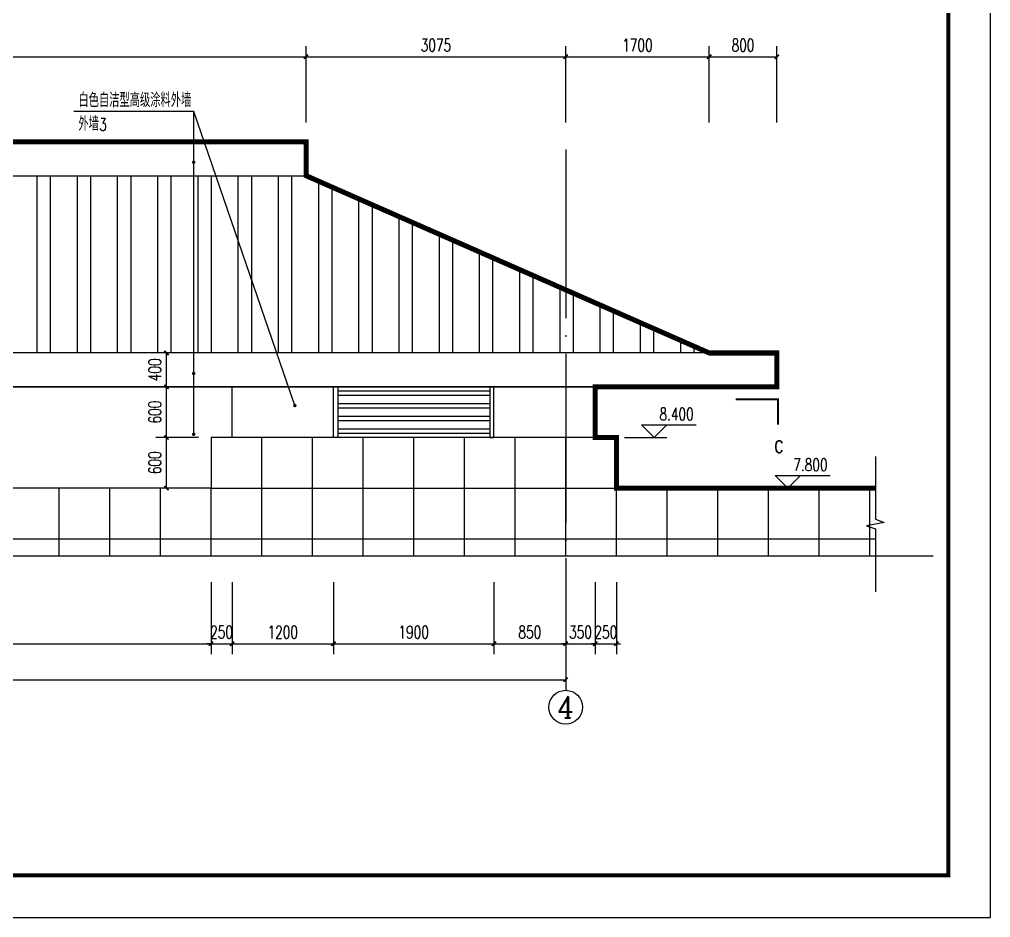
# Model space of a CAD drawing. Extents: x 63793 to 231107, y 20849 to 337643.
# Drawn here: x 172154 to 183655, y 61242 to 71879 of the extents above; entities that cross this region are included whole.
import ezdxf
from ezdxf.enums import TextEntityAlignment as Align

# ---------------------------------------------------------------- set-up
doc = ezdxf.new("R2010")
doc.units = 0
doc.header["$LTSCALE"] = 1000
doc.header["$MEASUREMENT"] = 0
doc.linetypes.add('CONTINOUS', pattern=[0])
doc.linetypes.add('DOTE', pattern=[2.42, 2, -0.2, 0.02, -0.2])
for name, color, linetype in [('AXIS', 3, 'Continuous'), ('AXIS_TEXT', 7, 'Continuous'), ('DIM_ELEV', 3, 'Continuous'), ('DIM_LEAD', 3, 'Continuous'), ('DIM_SYMB', 3, 'Continuous'), ('DOTE', 1, 'DOTE'), ('PUB_DIM', 3, 'Continuous'), ('PUB_TEXT', 7, 'Continuous'), ('PUB_TITLE', 4, 'Continuous'), ('网格', 144, 'Continuous'), ('装修线', 153, 'Continuous')]:
    doc.layers.add(name, color=color, linetype=linetype)
doc.styles.add('_TCH_AXIS', font='COMPLEX', dxfattribs={"bigfont": 'GBCBIG'})
doc.styles.add('_TCH_DIM', font='SIMPLEX', dxfattribs={"bigfont": 'GBCBIG'})
doc.styles.add('_TCH_DIM_T3', font='SIMPLEX', dxfattribs={"width": 0.705882, "bigfont": 'GBCBIG'})
doc.styles.add('_TCH_LABEL', font='COMPLEX', dxfattribs={"bigfont": 'GBCBIG'})
doc.dimstyles.new('_TCH_ARCH&&50', dxfattribs={"dimtxt": 148.75, "dimasz": 50, "dimexe": 125, "dimexo": 150, "dimgap": 63.125, "dimtad": 1, "dimdec": 0, "dimzin": 0, "dimdsep": 46, "dimtxsty": '_TCH_DIM_T3', "dimblk": 'ARCHTICK', "dimcen": 0.09, "dimclrt": 7, "dimazin": 2, "dimtfac": 1, "dimtdec": 0, "dimtix": 1, "dimtmove": 2, "dimatfit": 3, "dimfxl": 0, "dimtolj": 1, "dimtzin": 0, "dimarcsym": 0})

# ---------------------------------------------------------------- blocks, each defined once
blk = doc.blocks.new('_ArchTick')
at = {"color": 0, "linetype": 'ByBlock', "const_width": 0.4}
blk.add_lwpolyline([(-0.5, -0.5), (0.5, 0.5)], dxfattribs=at)
blk = doc.blocks.new('*D385')
at = {"layer": 'Defpoints', "color": 0, "transparency": 16777216}
for p in [(181123, 71437), (180323, 70510), (181123, 70510)]:
    blk.add_point(p, dxfattribs=at)
at = {"layer": 'PUB_DIM', "color": 0, "lineweight": -2, "transparency": 16777216}
for p, q in [((180323, 70660), (180323, 71562)), ((181123, 70660), (181123, 71562)), ((180323, 71437), (181123, 71437))]:
    blk.add_line(p, q, dxfattribs=at)
at = {"layer": 'PUB_DIM', "color": 0, "lineweight": -2, "transparency": 16777216, "xscale": 50, "yscale": 50, "zscale": 50, "rotation": 180}
blk.add_blockref('_ArchTick', (180323, 71437), dxfattribs=at)
at = {"layer": 'PUB_DIM', "color": 0, "lineweight": -2, "transparency": 16777216, "xscale": 50, "yscale": 50, "zscale": 50}
blk.add_blockref('_ArchTick', (181123, 71437), dxfattribs=at)
at = {"layer": 'PUB_DIM', "color": 7, "transparency": 16777216, "insert": (180723, 71574), "char_height": 148.8, "attachment_point": 5, "style": '_TCH_DIM_T3'}
blk.add_mtext('\\A1;800', dxfattribs=at)
blk = doc.blocks.new('*D386')
at = {"layer": 'Defpoints', "color": 0, "transparency": 16777216}
for p in [(180323, 71437), (178623, 70510), (180323, 70510)]:
    blk.add_point(p, dxfattribs=at)
at = {"layer": 'PUB_DIM', "color": 0, "lineweight": -2, "transparency": 16777216}
for p, q in [((178623, 70660), (178623, 71562)), ((180323, 70660), (180323, 71562)), ((178623, 71437), (180323, 71437))]:
    blk.add_line(p, q, dxfattribs=at)
at = {"layer": 'PUB_DIM', "color": 0, "lineweight": -2, "transparency": 16777216, "xscale": 50, "yscale": 50, "zscale": 50, "rotation": 180}
blk.add_blockref('_ArchTick', (178623, 71437), dxfattribs=at)
at = {"layer": 'PUB_DIM', "color": 0, "lineweight": -2, "transparency": 16777216, "xscale": 50, "yscale": 50, "zscale": 50}
blk.add_blockref('_ArchTick', (180323, 71437), dxfattribs=at)
at = {"layer": 'PUB_DIM', "color": 7, "transparency": 16777216, "insert": (179473, 71574), "char_height": 148.8, "attachment_point": 5, "style": '_TCH_DIM_T3'}
blk.add_mtext('\\A1;1700', dxfattribs=at)
blk = doc.blocks.new('*D387')
at = {"layer": 'Defpoints', "color": 0, "transparency": 16777216}
for p in [(178623, 71437), (175548, 70510), (178623, 70510)]:
    blk.add_point(p, dxfattribs=at)
at = {"layer": 'PUB_DIM', "color": 0, "lineweight": -2, "transparency": 16777216}
for p, q in [((175548, 70660), (175548, 71562)), ((178623, 70660), (178623, 71562)), ((175548, 71437), (178623, 71437))]:
    blk.add_line(p, q, dxfattribs=at)
at = {"layer": 'PUB_DIM', "color": 0, "lineweight": -2, "transparency": 16777216, "xscale": 50, "yscale": 50, "zscale": 50, "rotation": 180}
blk.add_blockref('_ArchTick', (175548, 71437), dxfattribs=at)
at = {"layer": 'PUB_DIM', "color": 0, "lineweight": -2, "transparency": 16777216, "xscale": 50, "yscale": 50, "zscale": 50}
blk.add_blockref('_ArchTick', (178623, 71437), dxfattribs=at)
at = {"layer": 'PUB_DIM', "color": 7, "transparency": 16777216, "insert": (177086, 71574), "char_height": 148.8, "attachment_point": 5, "style": '_TCH_DIM_T3'}
blk.add_mtext('\\A1;3075', dxfattribs=at)
blk = doc.blocks.new('*D388')
at = {"layer": 'Defpoints', "color": 0, "transparency": 16777216}
for p in [(175548, 71437), (167298, 70510), (175548, 70510)]:
    blk.add_point(p, dxfattribs=at)
at = {"layer": 'PUB_DIM', "color": 0, "lineweight": -2, "transparency": 16777216}
for p, q in [((167298, 70660), (167298, 71562)), ((175548, 70660), (175548, 71562)), ((167298, 71437), (175548, 71437))]:
    blk.add_line(p, q, dxfattribs=at)
at = {"layer": 'PUB_DIM', "color": 0, "lineweight": -2, "transparency": 16777216, "xscale": 50, "yscale": 50, "zscale": 50, "rotation": 180}
blk.add_blockref('_ArchTick', (167298, 71437), dxfattribs=at)
at = {"layer": 'PUB_DIM', "color": 0, "lineweight": -2, "transparency": 16777216, "xscale": 50, "yscale": 50, "zscale": 50}
blk.add_blockref('_ArchTick', (175548, 71437), dxfattribs=at)
at = {"layer": 'PUB_DIM', "color": 7, "transparency": 16777216, "insert": (171423, 71574), "char_height": 148.8, "attachment_point": 5, "style": '_TCH_DIM_T3'}
blk.add_mtext('\\A1;8250', dxfattribs=at)
blk = doc.blocks.new('*D392')
at = {"layer": 'Defpoints', "color": 0, "transparency": 16777216}
for p in [(173896, 66929), (174423, 66929), (174423, 66329)]:
    blk.add_point(p, dxfattribs=at)
at = {"layer": 'PUB_DIM', "color": 0, "lineweight": -2, "transparency": 16777216}
for p, q in [((174273, 66929), (173771, 66929)), ((173896, 66329), (173896, 66929)), ((174273, 66329), (173771, 66329))]:
    blk.add_line(p, q, dxfattribs=at)
at = {"layer": 'PUB_DIM', "color": 0, "lineweight": -2, "transparency": 16777216, "xscale": 50, "yscale": 50, "zscale": 50}
for p, rotation in [((173896, 66929), 90), ((173896, 66329), 270)]:
    blk.add_blockref('_ArchTick', p, dxfattribs=dict(at, rotation=rotation))
at = {"layer": 'PUB_DIM', "color": 7, "transparency": 16777216, "insert": (173758, 66629), "char_height": 148.8, "attachment_point": 5, "rotation": 90, "style": '_TCH_DIM_T3'}
blk.add_mtext('\\A1;600', dxfattribs=at)
blk = doc.blocks.new('*D393')
at = {"layer": 'Defpoints', "color": 0, "transparency": 16777216}
for p in [(173896, 67529), (174423, 67529), (174423, 66929)]:
    blk.add_point(p, dxfattribs=at)
at = {"layer": 'PUB_DIM', "color": 0, "lineweight": -2, "transparency": 16777216}
for p, q in [((174273, 67529), (173771, 67529)), ((173896, 66929), (173896, 67529)), ((174273, 66929), (173771, 66929))]:
    blk.add_line(p, q, dxfattribs=at)
at = {"layer": 'PUB_DIM', "color": 0, "lineweight": -2, "transparency": 16777216, "xscale": 50, "yscale": 50, "zscale": 50}
for p, rotation in [((173896, 67529), 90), ((173896, 66929), 270)]:
    blk.add_blockref('_ArchTick', p, dxfattribs=dict(at, rotation=rotation))
at = {"layer": 'PUB_DIM', "color": 7, "transparency": 16777216, "insert": (173758, 67229), "char_height": 148.8, "attachment_point": 5, "rotation": 90, "style": '_TCH_DIM_T3'}
blk.add_mtext('\\A1;600', dxfattribs=at)
blk = doc.blocks.new('*D394')
at = {"layer": 'Defpoints', "color": 0, "transparency": 16777216}
for p in [(173896, 67929), (174423, 67929), (174423, 67529)]:
    blk.add_point(p, dxfattribs=at)
at = {"layer": 'PUB_DIM', "color": 0, "lineweight": -2, "transparency": 16777216}
for p, q in [((174273, 67929), (173771, 67929)), ((173896, 67529), (173896, 67929)), ((174273, 67529), (173771, 67529))]:
    blk.add_line(p, q, dxfattribs=at)
at = {"layer": 'PUB_DIM', "color": 0, "lineweight": -2, "transparency": 16777216, "xscale": 50, "yscale": 50, "zscale": 50}
for p, rotation in [((173896, 67929), 90), ((173896, 67529), 270)]:
    blk.add_blockref('_ArchTick', p, dxfattribs=dict(at, rotation=rotation))
at = {"layer": 'PUB_DIM', "color": 7, "transparency": 16777216, "insert": (173758, 67729), "char_height": 148.8, "attachment_point": 5, "rotation": 90, "style": '_TCH_DIM_T3'}
blk.add_mtext('\\A1;400', dxfattribs=at)
blk = doc.blocks.new('*D406')
at = {"layer": 'Defpoints', "color": 0, "transparency": 16777216}
for p in [(168423, 65363), (174423, 65363), (174423, 64486)]:
    blk.add_point(p, dxfattribs=at)
at = {"layer": 'PUB_DIM', "color": 0, "lineweight": -2, "transparency": 16777216}
for p, q in [((168423, 65213), (168423, 64361)), ((174423, 65213), (174423, 64361)), ((168423, 64486), (174423, 64486))]:
    blk.add_line(p, q, dxfattribs=at)
at = {"layer": 'PUB_DIM', "color": 0, "lineweight": -2, "transparency": 16777216, "xscale": 50, "yscale": 50, "zscale": 50, "rotation": 180}
blk.add_blockref('_ArchTick', (168423, 64486), dxfattribs=at)
at = {"layer": 'PUB_DIM', "color": 0, "lineweight": -2, "transparency": 16777216, "xscale": 50, "yscale": 50, "zscale": 50}
blk.add_blockref('_ArchTick', (174423, 64486), dxfattribs=at)
at = {"layer": 'PUB_DIM', "color": 7, "transparency": 16777216, "insert": (171423, 64623), "char_height": 148.8, "attachment_point": 5, "style": '_TCH_DIM_T3'}
blk.add_mtext('\\A1;6000', dxfattribs=at)
blk = doc.blocks.new('*D407')
at = {"layer": 'Defpoints', "color": 0, "transparency": 16777216}
for p in [(174423, 65363), (174673, 65363), (174673, 64486)]:
    blk.add_point(p, dxfattribs=at)
at = {"layer": 'PUB_DIM', "color": 0, "lineweight": -2, "transparency": 16777216}
for p, q in [((174423, 65213), (174423, 64361)), ((174673, 65213), (174673, 64361)), ((174423, 64486), (174373, 64486)), ((174423, 64486), (174673, 64486)), ((174673, 64486), (174723, 64486))]:
    blk.add_line(p, q, dxfattribs=at)
at = {"layer": 'PUB_DIM', "color": 0, "lineweight": -2, "transparency": 16777216, "xscale": 50, "yscale": 50, "zscale": 50}
blk.add_blockref('_ArchTick', (174423, 64486), dxfattribs=at)
at = {"layer": 'PUB_DIM', "color": 0, "lineweight": -2, "transparency": 16777216, "xscale": 50, "yscale": 50, "zscale": 50, "rotation": 180}
blk.add_blockref('_ArchTick', (174673, 64486), dxfattribs=at)
at = {"layer": 'PUB_DIM', "color": 7, "transparency": 16777216, "insert": (174548, 64623), "char_height": 148.8, "attachment_point": 5, "style": '_TCH_DIM_T3'}
blk.add_mtext('\\A1;250', dxfattribs=at)
blk = doc.blocks.new('*D408')
at = {"layer": 'Defpoints', "color": 0, "transparency": 16777216}
for p in [(174673, 65363), (175873, 65363), (175873, 64486)]:
    blk.add_point(p, dxfattribs=at)
at = {"layer": 'PUB_DIM', "color": 0, "lineweight": -2, "transparency": 16777216}
for p, q in [((174673, 65213), (174673, 64361)), ((175873, 65213), (175873, 64361)), ((174673, 64486), (175873, 64486))]:
    blk.add_line(p, q, dxfattribs=at)
at = {"layer": 'PUB_DIM', "color": 0, "lineweight": -2, "transparency": 16777216, "xscale": 50, "yscale": 50, "zscale": 50, "rotation": 180}
blk.add_blockref('_ArchTick', (174673, 64486), dxfattribs=at)
at = {"layer": 'PUB_DIM', "color": 0, "lineweight": -2, "transparency": 16777216, "xscale": 50, "yscale": 50, "zscale": 50}
blk.add_blockref('_ArchTick', (175873, 64486), dxfattribs=at)
at = {"layer": 'PUB_DIM', "color": 7, "transparency": 16777216, "insert": (175273, 64623), "char_height": 148.8, "attachment_point": 5, "style": '_TCH_DIM_T3'}
blk.add_mtext('\\A1;1200', dxfattribs=at)
blk = doc.blocks.new('*D409')
at = {"layer": 'Defpoints', "color": 0, "transparency": 16777216}
for p in [(175873, 65363), (177773, 65363), (177773, 64486)]:
    blk.add_point(p, dxfattribs=at)
at = {"layer": 'PUB_DIM', "color": 0, "lineweight": -2, "transparency": 16777216}
for p, q in [((175873, 65213), (175873, 64361)), ((177773, 65213), (177773, 64361)), ((175873, 64486), (177773, 64486))]:
    blk.add_line(p, q, dxfattribs=at)
at = {"layer": 'PUB_DIM', "color": 0, "lineweight": -2, "transparency": 16777216, "xscale": 50, "yscale": 50, "zscale": 50, "rotation": 180}
blk.add_blockref('_ArchTick', (175873, 64486), dxfattribs=at)
at = {"layer": 'PUB_DIM', "color": 0, "lineweight": -2, "transparency": 16777216, "xscale": 50, "yscale": 50, "zscale": 50}
blk.add_blockref('_ArchTick', (177773, 64486), dxfattribs=at)
at = {"layer": 'PUB_DIM', "color": 7, "transparency": 16777216, "insert": (176823, 64623), "char_height": 148.8, "attachment_point": 5, "style": '_TCH_DIM_T3'}
blk.add_mtext('\\A1;1900', dxfattribs=at)
blk = doc.blocks.new('*D410')
at = {"layer": 'Defpoints', "color": 0, "transparency": 16777216}
for p in [(177773, 65363), (178623, 65363), (178623, 64486)]:
    blk.add_point(p, dxfattribs=at)
at = {"layer": 'PUB_DIM', "color": 0, "lineweight": -2, "transparency": 16777216}
for p, q in [((177773, 65213), (177773, 64361)), ((178623, 65213), (178623, 64361)), ((177773, 64486), (178623, 64486))]:
    blk.add_line(p, q, dxfattribs=at)
at = {"layer": 'PUB_DIM', "color": 0, "lineweight": -2, "transparency": 16777216, "xscale": 50, "yscale": 50, "zscale": 50, "rotation": 180}
blk.add_blockref('_ArchTick', (177773, 64486), dxfattribs=at)
at = {"layer": 'PUB_DIM', "color": 0, "lineweight": -2, "transparency": 16777216, "xscale": 50, "yscale": 50, "zscale": 50}
blk.add_blockref('_ArchTick', (178623, 64486), dxfattribs=at)
at = {"layer": 'PUB_DIM', "color": 7, "transparency": 16777216, "insert": (178198, 64623), "char_height": 148.8, "attachment_point": 5, "style": '_TCH_DIM_T3'}
blk.add_mtext('\\A1;850', dxfattribs=at)
blk = doc.blocks.new('*D411')
at = {"layer": 'Defpoints', "color": 0, "transparency": 16777216}
for p in [(178623, 65363), (178973, 65363), (178973, 64486)]:
    blk.add_point(p, dxfattribs=at)
at = {"layer": 'PUB_DIM', "color": 0, "lineweight": -2, "transparency": 16777216}
for p, q in [((178623, 65213), (178623, 64361)), ((178973, 65213), (178973, 64361)), ((178623, 64486), (178573, 64486)), ((178623, 64486), (178973, 64486)), ((178973, 64486), (179023, 64486))]:
    blk.add_line(p, q, dxfattribs=at)
at = {"layer": 'PUB_DIM', "color": 0, "lineweight": -2, "transparency": 16777216, "xscale": 50, "yscale": 50, "zscale": 50}
blk.add_blockref('_ArchTick', (178623, 64486), dxfattribs=at)
at = {"layer": 'PUB_DIM', "color": 0, "lineweight": -2, "transparency": 16777216, "xscale": 50, "yscale": 50, "zscale": 50, "rotation": 180}
blk.add_blockref('_ArchTick', (178973, 64486), dxfattribs=at)
at = {"layer": 'PUB_DIM', "color": 7, "transparency": 16777216, "insert": (178798, 64623), "char_height": 148.8, "attachment_point": 5, "style": '_TCH_DIM_T3'}
blk.add_mtext('\\A1;350', dxfattribs=at)
blk = doc.blocks.new('*D412')
at = {"layer": 'Defpoints', "color": 0, "transparency": 16777216}
for p in [(178973, 65363), (179223, 65363), (179223, 64486)]:
    blk.add_point(p, dxfattribs=at)
at = {"layer": 'PUB_DIM', "color": 0, "lineweight": -2, "transparency": 16777216}
for p, q in [((178973, 65213), (178973, 64361)), ((179223, 65213), (179223, 64361)), ((178973, 64486), (178923, 64486)), ((178973, 64486), (179223, 64486)), ((179223, 64486), (179273, 64486))]:
    blk.add_line(p, q, dxfattribs=at)
at = {"layer": 'PUB_DIM', "color": 0, "lineweight": -2, "transparency": 16777216, "xscale": 50, "yscale": 50, "zscale": 50}
blk.add_blockref('_ArchTick', (178973, 64486), dxfattribs=at)
at = {"layer": 'PUB_DIM', "color": 0, "lineweight": -2, "transparency": 16777216, "xscale": 50, "yscale": 50, "zscale": 50, "rotation": 180}
blk.add_blockref('_ArchTick', (179223, 64486), dxfattribs=at)
at = {"layer": 'PUB_DIM', "color": 7, "transparency": 16777216, "insert": (179098, 64623), "char_height": 148.8, "attachment_point": 5, "style": '_TCH_DIM_T3'}
blk.add_mtext('\\A1;250', dxfattribs=at)
blk = doc.blocks.new('*D413')
at = {"layer": 'AXIS', "color": 0, "lineweight": -2, "transparency": 16777216}
for p, q in [((164223, 65159), (164223, 63934)), ((178623, 65159), (178623, 63934)), ((164223, 64059), (178623, 64059))]:
    blk.add_line(p, q, dxfattribs=at)
at = {"layer": 'Defpoints', "color": 0, "transparency": 16777216}
for p in [(164223, 65309), (178623, 65309), (178623, 64059)]:
    blk.add_point(p, dxfattribs=at)
at = {"layer": 'AXIS', "color": 0, "lineweight": -2, "transparency": 16777216, "xscale": 50, "yscale": 50, "zscale": 50, "rotation": 180}
blk.add_blockref('_ArchTick', (164223, 64059), dxfattribs=at)
at = {"layer": 'AXIS', "color": 0, "lineweight": -2, "transparency": 16777216, "xscale": 50, "yscale": 50, "zscale": 50}
blk.add_blockref('_ArchTick', (178623, 64059), dxfattribs=at)
at = {"layer": 'AXIS', "color": 7, "transparency": 16777216, "insert": (171423, 64196), "char_height": 148.8, "attachment_point": 5, "style": '_TCH_DIM_T3'}
blk.add_mtext('\\A1;14400', dxfattribs=at)

msp = doc.modelspace()

# ---------------------------------------------------------------- hatches: boundary and pattern name
at = {"layer": '网格'}
h = msp.add_hatch(dxfattribs=at)
h.set_pattern_fill('ANSI32', color=256, scale=100, angle=45, style=0)
h.set_pattern_definition([(90, (-53378.04, 196788.4), (-476.25, 3e-14), []), (90, (-53219.3, 196947.14), (-476.25, 3e-14), [])])
h.paths.add_polyline_path([(180323.5, 67928.8), (175548.5, 70028.8), (167298.5, 70028.8), (162523.5, 67928.8)])

# ---------------------------------------------------------------- linework, layer by layer
for p, q in [((167298.5, 70028.8), (175548.5, 70028.8)), ((181123.5, 67928.8), (161723.5, 67928.8)), ((162048.5, 67528.8), (180123.5, 67528.8)), ((174673.5, 66928.8), (174673.5, 67528.8)), ((175873.5, 66928.8), (175873.5, 67528.8)), ((177773.5, 66928.8), (177773.5, 67528.8)), ((178973.5, 66928.8), (178973.5, 67528.8)), ((179223.5, 66928.8), (174423.5, 66928.8)), ((179223.5, 66328.8), (182290.6, 66328.8)), ((179223.5, 65524.7), (179223.5, 66328.8))]:
    msp.add_line(p, q)
at = {"color": 32}
for p, q in [((175923.5, 67478.8), (177723.5, 67478.8)), ((175923.5, 67428.8), (177723.5, 67428.8)), ((175923.5, 67328.8), (177723.5, 67328.8)), ((175923.5, 67278.8), (177723.5, 67278.8)), ((175923.5, 67178.8), (177723.5, 67178.8)), ((175923.5, 67128.8), (177723.5, 67128.8)), ((175923.5, 67028.8), (177723.5, 67028.8)), ((175923.5, 66978.8), (177723.5, 66978.8))]:
    msp.add_line(p, q, dxfattribs=at)
msp.add_lwpolyline([(161723.5, 67528.8), (161723.5, 67928.8), (162523.5, 67928.8), (167298.5, 70028.8), (167298.5, 70428.8), (175548.5, 70428.8), (175548.5, 70028.8), (180323.5, 67928.8), (181123.5, 67928.8), (181123.5, 67528.8)], close=True)
for points in [[(175873.5, 67528.8), (175923.5, 67528.8), (175923.5, 66928.8), (175873.5, 66928.8)], [(177773.5, 67528.8), (177723.5, 67528.8), (177723.5, 66928.8), (177773.5, 66928.8)]]:
    msp.add_lwpolyline(points, close=True, dxfattribs=at)
msp.add_lwpolyline([(174423.5, 66928.8), (174423.5, 66328.8), (168423.5, 66328.8), (168423.5, 66928.8), (163623.5, 66928.8)])
at = {"layer": 'AXIS'}
msp.add_line((178623.5, 65308.7), (178623.5, 63933.7), dxfattribs=at)
msp.add_circle((178623.5, 63733.7), 200, dxfattribs=at)
at = {"layer": 'DIM_ELEV'}
for p, q in [((179670.8, 66928.8), (179520.8, 67078.8)), ((179520.8, 67078.8), (180168.9, 67078.8)), ((179670.8, 66928.8), (179820.8, 67078.8)), ((179320.8, 66928.8), (179820.8, 66928.8)), ((181255.7, 66328.8), (181105.7, 66478.8)), ((181105.7, 66478.8), (181753.8, 66478.8)), ((181255.7, 66328.8), (181405.7, 66478.8))]:
    msp.add_line(p, q, dxfattribs=at)
at = {"layer": 'DIM_LEAD'}
for p, q in [((174218, 70787.6), (172800.3, 70787.6)), ((174218, 66965.8), (174218, 70787.6)), ((174218, 70188), (174218, 70787.6)), ((174218, 67686.1), (174218, 70787.6)), ((175415.8, 67306.7), (174218, 70787.6))]:
    msp.add_line(p, q, dxfattribs=at)
at = {"layer": 'DIM_LEAD', "const_width": 20}
for points in [[(174218, 70178, 1), (174218, 70198, 1)], [(174218, 67676.1, 1), (174218, 67696.1, 1)], [(175419.1, 67297.3, 1), (175412.6, 67316.2, 1)], [(174218, 66955.8, 1), (174218, 66975.8, 1)]]:
    msp.add_lwpolyline(points, format="xyb", close=True, dxfattribs=at)
at = {"layer": 'DIM_SYMB', "linetype": 'CONTINOUS', "const_width": 25}
msp.add_lwpolyline([(180637.1, 67378.8), (181137.1, 67378.8), (181137.1, 67078.8)], dxfattribs=at)
at = {"layer": 'DIM_SYMB'}
for points in [[(182290.6, 66703.4), (182290.6, 65959), (182395.6, 65920.8), (182185.6, 65883.7), (182290.6, 65846.5), (182290.6, 65102)], [(160284.7, 65524.7), (171574.4, 65524.7), (171612.6, 65629.7), (171649.7, 65419.7), (171686.9, 65524.7), (182976.6, 65524.7)]]:
    msp.add_lwpolyline(points, dxfattribs=at)
at = {"layer": 'DOTE', "linetype": 'DOTE'}
msp.add_line((178623.5, 70340), (178623.5, 64727.5), dxfattribs=at)
at = {"layer": 'PUB_TITLE'}
msp.add_lwpolyline([(139054.7, 61242.4), (183654.7, 61242.4), (183654.7, 82242.4), (139054.7, 82242.4)], close=True, dxfattribs=at)
at = {"layer": 'PUB_TITLE', "const_width": 50}
msp.add_lwpolyline([(140304.7, 61742.4), (183154.7, 61742.4), (183154.7, 81742.4), (140304.7, 81742.4)], close=True, dxfattribs=at)
at = {"layer": '网格'}
for p, q in [((175023.5, 65524.7), (175023.5, 66928.8)), ((175623.5, 65524.7), (175623.5, 66928.8)), ((176223.5, 65524.7), (176223.5, 66928.8)), ((176823.5, 65524.7), (176823.5, 66928.8)), ((177423.5, 65524.7), (177423.5, 66928.8)), ((178023.5, 65524.7), (178023.5, 66928.8)), ((178623.5, 65524.7), (178623.5, 66928.8)), ((172623.5, 65524.7), (172623.5, 66328.8)), ((173223.5, 65524.7), (173223.5, 66328.8)), ((173823.5, 65524.7), (173823.5, 66328.8)), ((174423.5, 65524.7), (174423.5, 66328.8)), ((174423.5, 66328.8), (179223.5, 66328.8)), ((179823.5, 65524.7), (179823.5, 66328.8)), ((180423.5, 65524.7), (180423.5, 66328.8)), ((181023.5, 65524.7), (181023.5, 66328.8)), ((181623.5, 65524.7), (181623.5, 66328.8)), ((182223.5, 65524.7), (182223.5, 66328.8)), ((160556.4, 65728.8), (182290.6, 65728.8))]:
    msp.add_line(p, q, dxfattribs=at)
msp.add_lwpolyline([(167023.5, 67528.8), (167023.5, 67528.8), (174423.5, 67528.8)], dxfattribs=at)
at = {"layer": '装修线', "const_width": 60}
msp.add_lwpolyline([(160556.4, 66328.8), (163623.5, 66328.8), (163623.5, 66928.8), (163873.5, 66928.8), (163873.5, 67528.8), (161723.5, 67528.8), (161723.5, 67928.8), (162523.5, 67928.8), (167298.5, 70028.8), (167298.5, 70428.8), (175548.5, 70428.8), (175548.5, 70028.8), (180323.5, 67928.8), (181123.5, 67928.8), (181123.5, 67528.8), (178973.5, 67528.8), (178973.5, 66928.8), (179223.5, 66928.8), (179223.5, 66328.8), (182290.6, 66328.8)], dxfattribs=at)

# ---------------------------------------------------------------- texts
at = {"layer": 'AXIS_TEXT', "style": '_TCH_AXIS'}
msp.add_text('4', height=254.5, dxfattribs=at).set_placement((178526.5, 63606.5), (178720.4, 63606.5), align=Align.FIT)
at = {"layer": 'PUB_TEXT', "style": '_TCH_DIM'}
for s, height, p in [('白色自洁型高级涂料外墙', 168.794, (172852.8, 70840.1)), ('外墙', 168.79, (172852.8, 70560.1))]:
    msp.add_text(s, height=height, dxfattribs=at).set_placement(p)
at = {"layer": 'PUB_TEXT', "style": '_TCH_DIM', "width": 0.705882}
for s, height, p in [('3', 148.8, (173098.5, 70560.1)), ('8.400', 148.75, (179733.9, 67131.3)), ('7.800', 148.75, (181318.8, 66531.3))]:
    msp.add_text(s, height=height, dxfattribs=at).set_placement(p)
at = {"layer": 'PUB_TEXT', "linetype": 'CONTINOUS', "style": '_TCH_LABEL', "width": 0.705882}
msp.add_text('c', height=212.5, dxfattribs=at).set_placement((181090.7, 66748.3))

# ---------------------------------------------------------------- dimensions: what is measured, and where the dimension line sits
at = {"layer": 'AXIS'}
dim = msp.add_aligned_dim(p1=(164223.5, 65308.7), p2=(178623.5, 65308.7), distance=-1250, text='14400', dimstyle='_TCH_ARCH&&50', dxfattribs=at)
dim.commit()
dim.dimension.update_dxf_attribs({"geometry": '*D413', "text_midpoint": (171423.5, 64196.2)})
at = {"layer": 'PUB_DIM'}
for p1, p2, distance, text, picture, middle in [((167298.5, 70510.1), (175548.5, 70510.1), 926.4, '8250', '*D388', (171423.5, 71574.1)), ((175548.5, 70510.1), (178623.5, 70510.1), 926.4, '3075', '*D387', (177086, 71574.1)), ((178623.5, 70510.1), (180323.5, 70510.1), 926.4, '1700', '*D386', (179473.5, 71574.1)), ((180323.5, 70510.1), (181123.5, 70510.1), 926.4, '800', '*D385', (180723.5, 71574.1)), ((174423.5, 67528.8), (174423.5, 67928.8), 527.9, '400', '*D394', (173758.1, 67728.8)), ((174423.5, 66928.8), (174423.5, 67528.8), 527.9, '600', '*D393', (173758.1, 67228.8)), ((174423.5, 66328.8), (174423.5, 66928.8), 527.9, '600', '*D392', (173758.1, 66628.8)), ((168423.5, 65363.2), (174423.5, 65363.2), -877.2, '6000', '*D406', (171423.5, 64623.5)), ((174423.5, 65363.2), (174673.5, 65363.2), -877.2, '250', '*D407', (174548.5, 64623.5)), ((174673.5, 65363.2), (175873.5, 65363.2), -877.2, '1200', '*D408', (175273.5, 64623.5)), ((175873.5, 65363.2), (177773.5, 65363.2), -877.2, '1900', '*D409', (176823.5, 64623.5)), ((177773.5, 65363.2), (178623.5, 65363.2), -877.2, '850', '*D410', (178198.5, 64623.5)), ((178623.5, 65363.2), (178973.5, 65363.2), -877.2, '350', '*D411', (178798.5, 64623.5)), ((178973.5, 65363.2), (179223.5, 65363.2), -877.2, '250', '*D412', (179098.5, 64623.5))]:
    dim = msp.add_aligned_dim(p1=p1, p2=p2, distance=distance, text=text, dimstyle='_TCH_ARCH&&50', dxfattribs=at)
    dim.commit()
    dim.dimension.update_dxf_attribs({"geometry": picture, "text_midpoint": middle})

doc.saveas('drawing.dxf')
